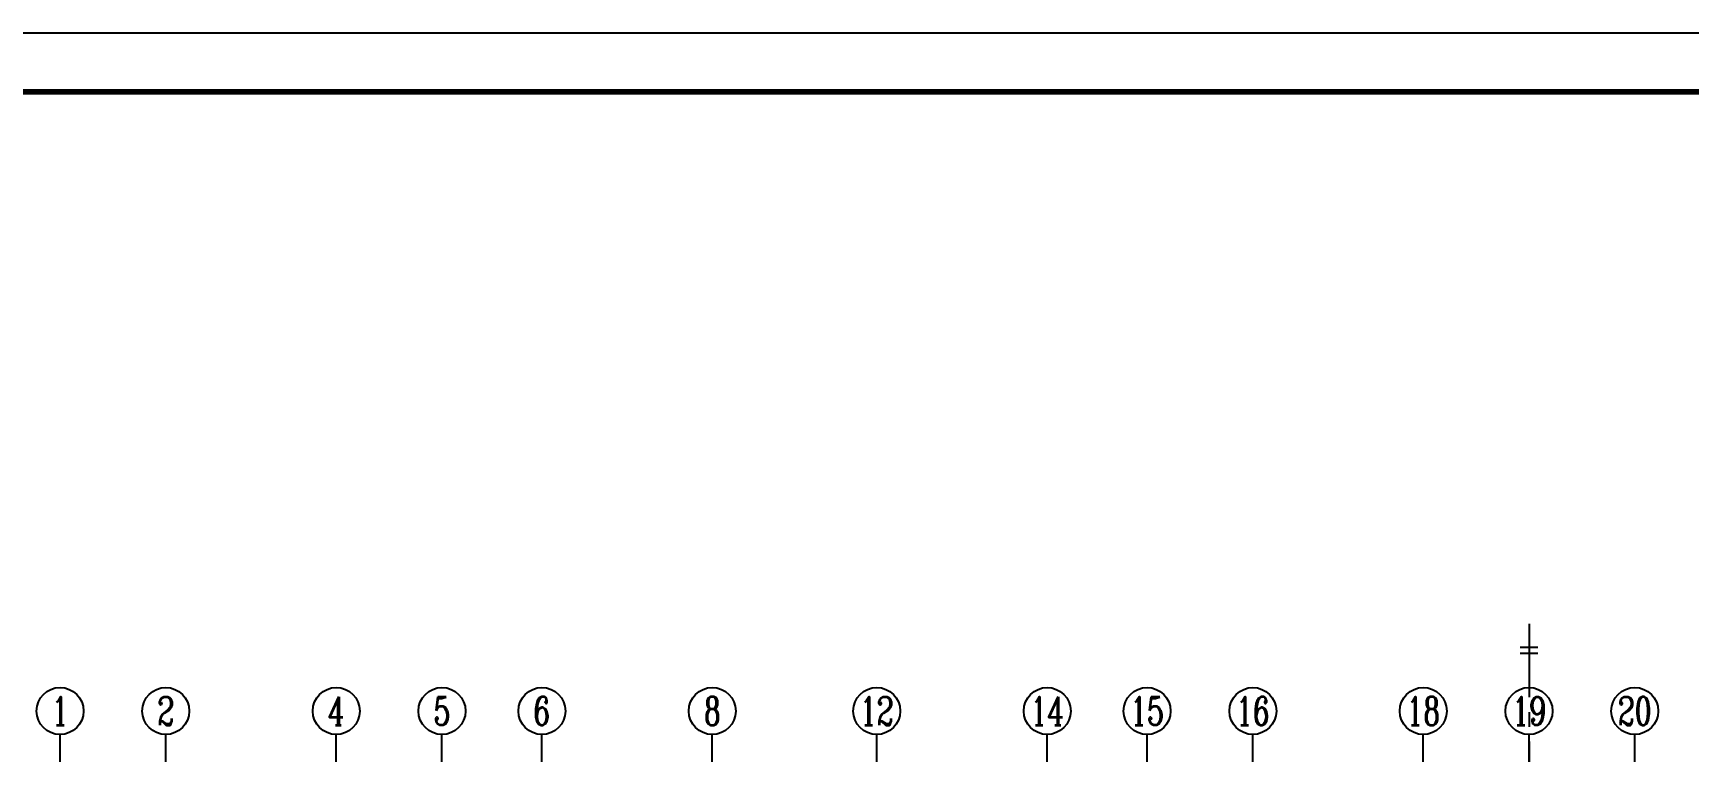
# Model space of a CAD drawing. Extents: x -655480 to 203344, y -294099 to 287156.
# Drawn here: x -75187 to -47007, y 6824 to 19058 of the extents above; entities that cross this region are included whole.
import ezdxf
from ezdxf.enums import TextEntityAlignment as Align

# ---------------------------------------------------------------- set-up
doc = ezdxf.new("R2010")
doc.units = 0
doc.header["$LTSCALE"] = 1000
doc.linetypes.add('CENTER', pattern=[2, 1.25, -0.25, 0.25, -0.25])
doc.linetypes.add('DOTE', pattern=[2.42, 2, -0.2, 0.02, -0.2])
doc.layers.get('0').update_dxf_attribs({"linetype": 'CONTINUOUS'})
for name, color, linetype in [('-TK', 7, 'CONTINUOUS'), ('A-AXIS', 1, 'CONTINUOUS'), ('A-DOTE', 10, 'DOTE'), ('AXIS_NUM', 7, 'CONTINUOUS'), ('THIN', 7, 'CONTINUOUS')]:
    doc.layers.add(name, color=color, linetype=linetype)
doc.styles.add('TSSD_Axis', font='complex.shx', dxfattribs={"width": 0.7, "bigfont": 'hztxt.shx'})

# ---------------------------------------------------------------- blocks, each defined once
blk = doc.blocks.new('A1')
blk.add_lwpolyline([(0, 59400), (0, 0), (84100, 0), (84100, 59400)], close=True)
at = {"const_width": 100}
blk.add_lwpolyline([(2500, 58400), (2500, 1000), (83100, 1000), (83100, 58400)], close=True, dxfattribs=at)
blk = doc.blocks.new('ts_axno')
at = {"color": 0, "linetype": 'ByBlock', "lineweight": -2}
blk.add_circle((0, 0), 0.5, dxfattribs=at)
at = {"color": 0, "linetype": 'ByBlock', "lineweight": -2, "style": 'TSSD_Axis', "width": 0.7}
blk.add_attdef('A', text='', height=0.6, dxfattribs=at).set_placement((0, 0), align=Align.MIDDLE_CENTER)
blk = doc.blocks.new('20210726.16395156')
at = {"layer": 'A-AXIS'}
for p, q in [((4600, 18249.9), (4600, 21049.9)), ((6400, 18249.9), (6400, 21049.9)), ((9300, 18249.9), (9300, 21049.9)), ((11100, 18249.9), (11100, 21049.9)), ((12800, 18249.9), (12800, 21049.9)), ((15700, 18249.9), (15700, 21049.9)), ((18500, 18249.9), (18500, 21049.9)), ((21400, 18249.9), (21400, 21049.9)), ((23100, 18249.9), (23100, 21049.9)), ((24900, 18249.9), (24900, 21049.9)), ((27800, 18249.9), (27800, 21049.9)), ((29600, 18249.9), (29600, 21049.9)), ((31400, 18249.9), (31400, 21049.9))]:
    blk.add_line(p, q, dxfattribs=at)
ref = blk.add_blockref('ts_axno', (4600, 21449.9), dxfattribs=dict(at, xscale=800, yscale=800, zscale=800))
ref.add_attrib('1', '1', dxfattribs={"layer": 'AXIS_NUM', "height": 480, "style": 'TSSD_Axis', "width": 0.7}).set_placement((4600, 21449.9), align=Align.MIDDLE_CENTER)
ref = blk.add_blockref('ts_axno', (6400, 21449.9), dxfattribs=dict(at, xscale=800, yscale=800, zscale=800))
ref.add_attrib('2', '2', dxfattribs={"layer": 'AXIS_NUM', "height": 480, "style": 'TSSD_Axis', "width": 0.7}).set_placement((6400, 21449.9), align=Align.MIDDLE_CENTER)
ref = blk.add_blockref('ts_axno', (9300, 21449.9), dxfattribs=dict(at, xscale=800, yscale=800, zscale=800))
ref.add_attrib('3', '4', dxfattribs={"layer": 'AXIS_NUM', "height": 480, "style": 'TSSD_Axis', "width": 0.7}).set_placement((9300, 21449.9), align=Align.MIDDLE_CENTER)
ref = blk.add_blockref('ts_axno', (11100, 21449.9), dxfattribs=dict(at, xscale=800, yscale=800, zscale=800))
ref.add_attrib('4', '5', dxfattribs={"layer": 'AXIS_NUM', "height": 480, "style": 'TSSD_Axis', "width": 0.7}).set_placement((11100, 21449.9), align=Align.MIDDLE_CENTER)
ref = blk.add_blockref('ts_axno', (12800, 21449.9), dxfattribs=dict(at, xscale=800, yscale=800, zscale=800))
ref.add_attrib('5', '6', dxfattribs={"layer": 'AXIS_NUM', "height": 480, "style": 'TSSD_Axis', "width": 0.7}).set_placement((12800, 21449.9), align=Align.MIDDLE_CENTER)
ref = blk.add_blockref('ts_axno', (15700, 21449.9), dxfattribs=dict(at, xscale=800, yscale=800, zscale=800))
ref.add_attrib('6', '8', dxfattribs={"layer": 'AXIS_NUM', "height": 480, "style": 'TSSD_Axis', "width": 0.7}).set_placement((15700, 21449.9), align=Align.MIDDLE_CENTER)
ref = blk.add_blockref('ts_axno', (18500, 21449.9), dxfattribs=dict(at, xscale=800, yscale=800, zscale=800))
ref.add_attrib('7', '12', dxfattribs={"layer": 'AXIS_NUM', "height": 480, "style": 'TSSD_Axis', "width": 0.7}).set_placement((18500, 21449.9), align=Align.MIDDLE_CENTER)
ref = blk.add_blockref('ts_axno', (21400, 21449.9), dxfattribs=dict(at, xscale=800, yscale=800, zscale=800))
ref.add_attrib('8', '14', dxfattribs={"layer": 'AXIS_NUM', "height": 480, "style": 'TSSD_Axis', "width": 0.7}).set_placement((21400, 21449.9), align=Align.MIDDLE_CENTER)
ref = blk.add_blockref('ts_axno', (23100, 21449.9), dxfattribs=dict(at, xscale=800, yscale=800, zscale=800))
ref.add_attrib('9', '15', dxfattribs={"layer": 'AXIS_NUM', "height": 480, "style": 'TSSD_Axis', "width": 0.7}).set_placement((23100, 21449.9), align=Align.MIDDLE_CENTER)
ref = blk.add_blockref('ts_axno', (24900, 21449.9), dxfattribs=dict(at, xscale=800, yscale=800, zscale=800))
ref.add_attrib('10', '16', dxfattribs={"layer": 'AXIS_NUM', "height": 480, "style": 'TSSD_Axis', "width": 0.7}).set_placement((24900, 21449.9), align=Align.MIDDLE_CENTER)
ref = blk.add_blockref('ts_axno', (27800, 21449.9), dxfattribs=dict(at, xscale=800, yscale=800, zscale=800))
ref.add_attrib('11', '18', dxfattribs={"layer": 'AXIS_NUM', "height": 480, "style": 'TSSD_Axis', "width": 0.7}).set_placement((27800, 21449.9), align=Align.MIDDLE_CENTER)
ref = blk.add_blockref('ts_axno', (29600, 21449.9), dxfattribs=dict(at, xscale=800, yscale=800, zscale=800))
ref.add_attrib('12', '19', dxfattribs={"layer": 'AXIS_NUM', "height": 480, "style": 'TSSD_Axis', "width": 0.7}).set_placement((29600, 21449.9), align=Align.MIDDLE_CENTER)
ref = blk.add_blockref('ts_axno', (31400, 21449.9), dxfattribs=dict(at, xscale=800, yscale=800, zscale=800))
ref.add_attrib('13', '20', dxfattribs={"layer": 'AXIS_NUM', "height": 480, "style": 'TSSD_Axis', "width": 0.7}).set_placement((31400, 21449.9), align=Align.MIDDLE_CENTER)

msp = doc.modelspace()

# ---------------------------------------------------------------- linework, layer by layer
at = {"layer": 'THIN', "linetype": 'CENTER'}
msp.add_line((-49728.51, 9002.47), (-49728.51, -14864.46), dxfattribs=at)
at = {"layer": 'THIN'}
for p, q in [((-49578.51, 8599.24), (-49878.51, 8599.24)), ((-49578.51, 8499.24), (-49878.51, 8499.24))]:
    msp.add_line(p, q, dxfattribs=at)

# ---------------------------------------------------------------- block references
at = {"layer": '-TK'}
msp.add_blockref('A1', (-90670.8, -40341.64), dxfattribs=at)
at = {"layer": 'A-DOTE'}
msp.add_blockref('20210726.16395156', (-79328.51, -13930.36), dxfattribs=at)

doc.saveas('drawing.dxf')
